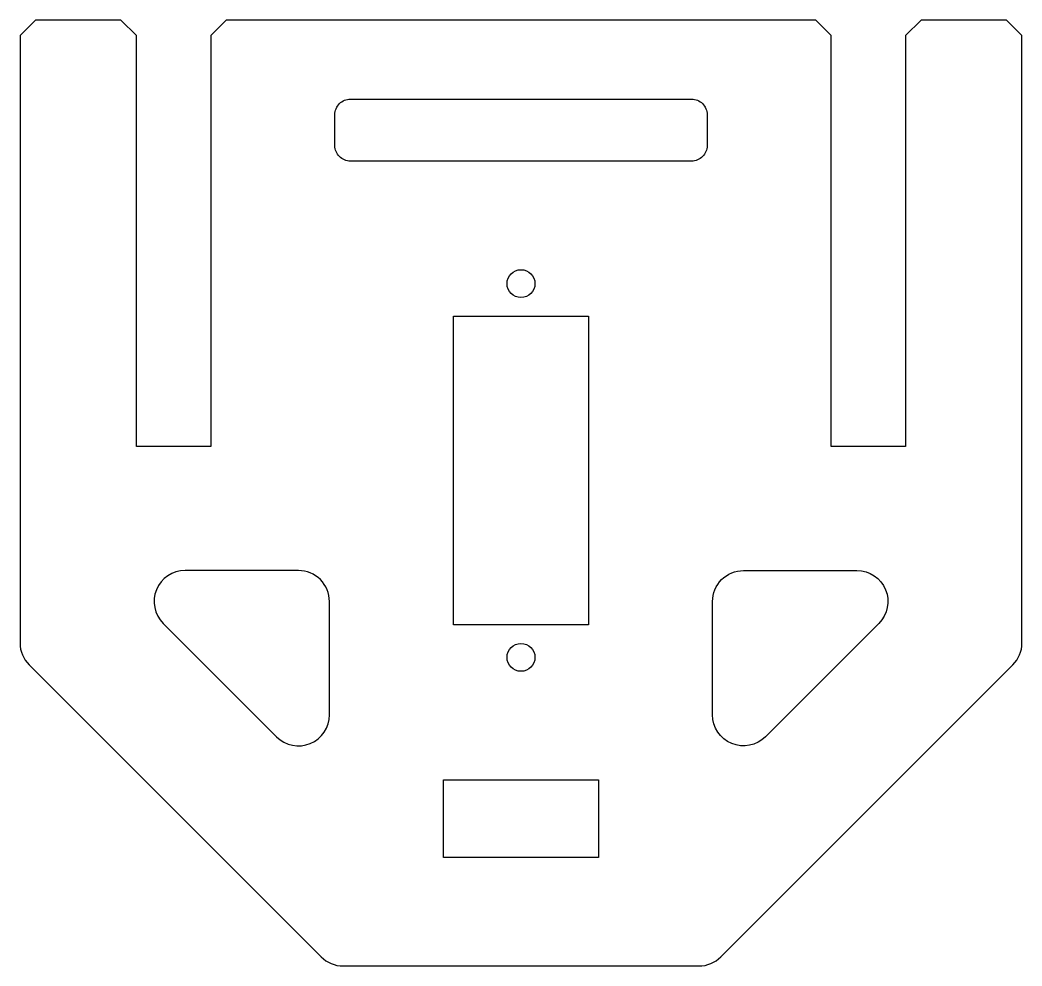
# Model space of a CAD drawing. Header units: millimetres. Extents: x -32.3 to 32.3, y -61 to 0.
import ezdxf

# ---------------------------------------------------------------- set-up
doc = ezdxf.new("R2010")
doc.units = ezdxf.units.MM
doc.layers.get('0').update_dxf_attribs({"linetype": 'CONTINUOUS'})

msp = doc.modelspace()

# ---------------------------------------------------------------- linework, layer by layer
for points in [[(31.714, -41.586, 0.198912), (32.3, -40.172), (32.3, -1), (31.3, 0), (25.8, 0), (24.8, -1), (24.8, -27.5), (20, -27.5), (20, -1), (19, 0), (-19, 0), (-20, -1), (-20, -27.5), (-24.8, -27.5), (-24.8, -1), (-25.8, 0), (-31.3, 0), (-32.3, -1), (-32.3, -40.172, 0.198912), (-31.714, -41.586), (-12.886, -60.414, 0.198912), (-11.472, -61), (11.472, -61, 0.198912), (12.886, -60.414)], [(11, -9.1), (-11, -9.1, -0.414214), (-12, -8.1), (-12, -6.1, -0.414214), (-11, -5.1), (11, -5.1, -0.414214), (12, -6.1), (12, -8.1, -0.414214)], [(-21.658, -35.5, 0.668179), (-23.072, -38.914), (-15.764, -46.222, 0.668179), (-12.35, -44.808), (-12.35, -37.5, 0.414214), (-14.35, -35.5)], [(14.35, -35.5), (21.658, -35.5, -0.668179), (23.072, -38.914), (15.764, -46.222, -0.668179), (12.35, -44.808), (12.35, -37.5, -0.414214)]]:
    msp.add_lwpolyline(points, format="xyb", close=True)
for points in [[(-4.35, -19.1), (4.35, -19.1), (4.35, -39), (-4.35, -39)], [(5, -49), (5, -54), (-5, -54), (-5, -49)]]:
    msp.add_lwpolyline(points, close=True)
for centre in [(0, -17), (0, -41.1)]:
    msp.add_circle(centre, 0.9)

doc.saveas('drawing.dxf')
